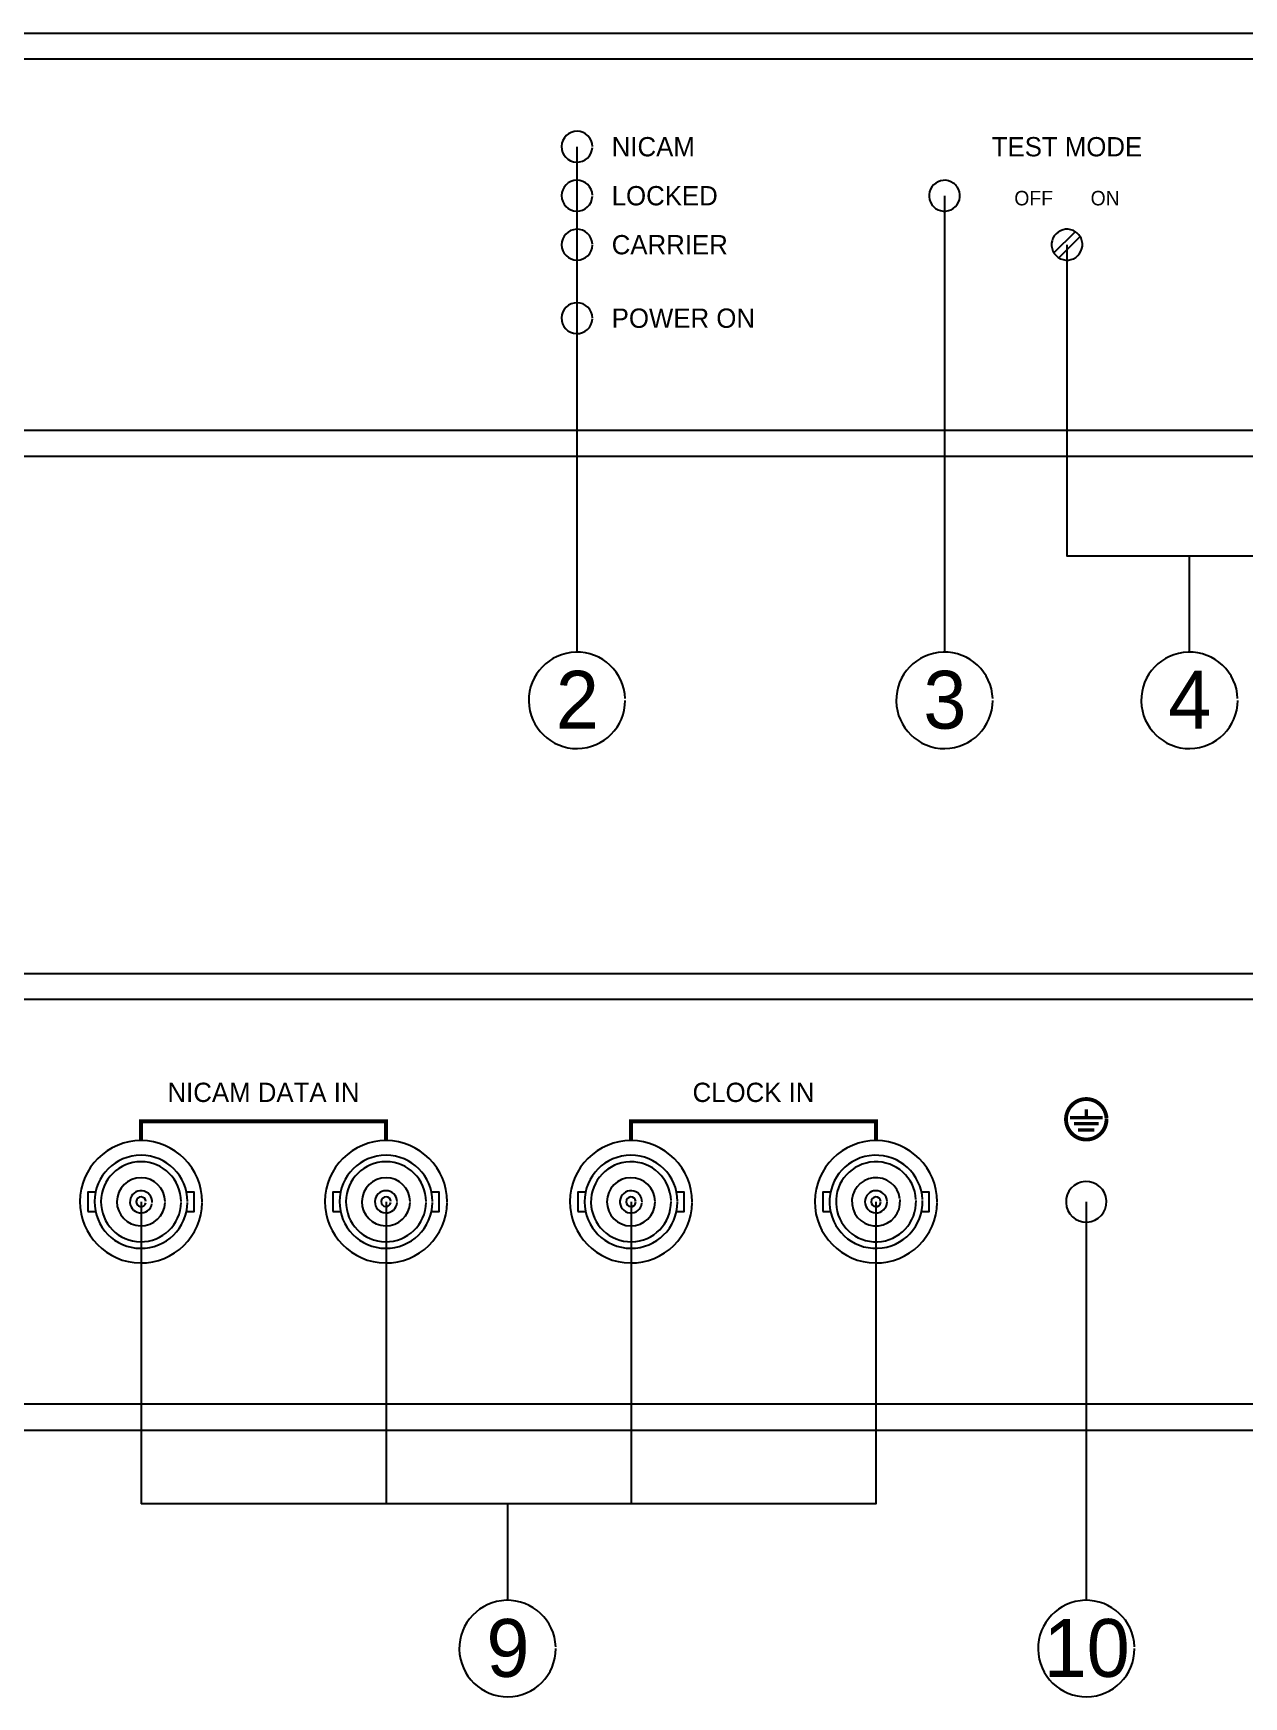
# Model space of a CAD drawing. Extents: x 74 to 556, y 39 to 211.
# Drawn here: x 292.8 to 418.3, y 38.7 to 211.2 of the extents above; entities that cross this region are included whole.
import ezdxf
from ezdxf.enums import TextEntityAlignment as Align

# ---------------------------------------------------------------- set-up
doc = ezdxf.new("R2010")
doc.units = 0
for name, color, linetype in [('KOMPONENT', 10, 'CONTINUOUS'), ('SERVICE-2', 3, 'CONTINUOUS'), ('TEKST', 7, 'CONTINUOUS')]:
    doc.layers.add(name, color=color, linetype=linetype)

msp = doc.modelspace()

# ---------------------------------------------------------------- linework, layer by layer
at = {"layer": 'KOMPONENT', "color": 0}
for p, q in [((527, 208.5), (103, 208.5)), ((103, 170), (527, 170)), ((103, 111), (524.6, 111)), ((524.6, 69), (103, 69))]:
    msp.add_line(p, q, dxfattribs=at)
for points in [[(103, 211.175), (527, 211.175)], [(398.6451440303738, 188.398903471057), (400.8570596783553, 190.6010916725792)], [(399.1429403216367, 187.8989083274127), (401.354855969625, 190.1010965289416)], [(103, 167.325), (527, 167.325)], [(93, 113.675), (534.6, 113.675)], [(93.00000000000001, 66.32499999999999), (534.6, 66.32499999999999)]]:
    msp.add_lwpolyline(points, dxfattribs=at)
at = {"layer": 'KOMPONENT', "color": 0, "linetype": 'CONTINUOUS'}
for points in [[(299.2797643067321, 91), (298.5, 91), (298.5, 89)], [(308.7202356932679, 89), (309.5, 89), (309.5, 91), (308.7202356932679, 91)], [(324.6797643067321, 91), (323.9, 91), (323.9, 89)], [(334.1202356932679, 89), (334.9, 89), (334.9, 91), (334.1202356932679, 91)], [(350.0797643067322, 91), (349.3, 91), (349.3, 89)], [(359.5202356932679, 89), (360.3, 89), (360.3, 91), (359.5202356932679, 91)], [(375.4797643067321, 91), (374.7, 91), (374.7, 89)], [(384.9202356932678, 89), (385.7, 89), (385.7, 91), (384.9202356932678, 91)], [(298.5, 89), (299.2797643067321, 89)], [(323.9, 89), (324.6797643067321, 89)], [(349.3, 89), (350.0797643067322, 89)], [(374.7, 89), (375.4797643067321, 89)]]:
    msp.add_lwpolyline(points, dxfattribs=at)
at = {"layer": 'KOMPONENT', "color": 0}
for centre, radius, start, end in [((349.2, 199.41), 1.6, 0.4344811079680986, 356.9657669800753), ((349.2, 194.33), 1.6, 1.446497831477753, 357.9760853243258), ((387.3000000000001, 194.33), 1.6, 55.18206740316547, 214.8179325968357), ((387.3000000000001, 194.33), 1.6, 235.1820674031842, 34.81793259681504), ((387.3000000000001, 194.33), 1.6, 34.81793259682075, 55.18206740315848), ((387.3000000000001, 194.33), 1.6, 214.8179325968422, 235.1820674031782), ((349.2, 189.25), 1.6, 2.45761269761347, 358.9876642490046), ((400.0000000000001, 189.25), 1.6, 55.18206740316547, 214.8179325968357), ((400.0000000000001, 189.25), 1.6, 235.1820674031842, 34.81793259681504), ((400.0000000000001, 189.25), 1.6, 34.81793259682075, 55.18206740315848), ((400.0000000000001, 189.25), 1.6, 214.8179325968422, 235.1820674031782), ((349.2, 181.63), 1.6, 0.5060194218777972, 357.0371143407239), ((304, 90), 6.339999999999975, 1.403916714864755e-14, 359.2200166594275), ((329.4, 90), 6.339999999999975, 1.403916714864755e-14, 359.2200166594275), ((354.8, 90), 6.339999999999975, 1.403916714864755e-14, 359.2200166594275), ((380.2, 90), 6.339999999999975, 1.403916714864755e-14, 359.2200166594275)]:
    msp.add_arc(centre, radius, start, end, dxfattribs=at)
at = {"layer": 'KOMPONENT', "color": 0, "linetype": 'CONTINUOUS'}
for centre, radius, start, end in [((304, 90), 4.825, 0.2874289351921716, 359.0615370914088), ((304, 90), 4.15, 0.3282360205309944, 358.909298254204), ((329.4, 90), 4.825, 0.2888805977235361, 359.0568812578838), ((329.4, 90), 4.15, 0.330130489802902, 358.9030044810708), ((354.8, 90), 4.825, 0.5136515551285732, 359.4211219454327), ((354.8, 90), 4.15, 1.847308860910804, 0.5876136823167468), ((380.2, 90), 4.825, 2.719228922417293, 1.592361010559484), ((380.2, 90), 4.15, 3.110785146760581, 1.850623589643366), ((304, 90), 2.5, 0.5522446335694412, 358.1653046396816), ((329.4, 90), 2.5, 0.55762836329317, 358.1474298175584), ((354.8, 90), 2.5, 0.972820984720405, 358.8864190458443), ((380.2, 90), 2.5, 7.435838666807316, 5.305323394363464), ((402, 90), 2.1, 3.110785146760581, 1.850623589643366), ((304, 90), 1.15, 355.6373717265441, 350.0439838146643), ((304, 90), 0.5, 3.048203768657298, 347.6972727912312), ((329.4, 90), 1.15, 1.345998766639222, 355.8767616142718), ((329.4, 90), 0.5, 2.685767702273644, 351.1392098704874), ((354.8, 90), 1.15, 357.2451026437308, 352.1274210328138), ((354.8, 90), 0.5, 4.968048920779346, 354.3173528690395), ((380.2, 90), 1.15, 2.257260736870301, 357.4164680454907), ((380.2, 90), 0.5, 5.044292770762055, 354.2302803094002)]:
    msp.add_arc(centre, radius, start, end, dxfattribs=at)
at = {"layer": 'SERVICE-2', "color": 0}
for points in [[(349.2, 199.41), (349.2, 146.9999999999991)], [(387.3000000000001, 194.33), (387.3000000000001, 146.9999999999991)], [(400.0000000000001, 189.25), (400.0000000000001, 157), (425.4000000000001, 157), (425.4, 189.25)], [(412.7000000000001, 146.9999999999989), (412.7000000000001, 157)], [(304, 90), (304, 58.67500000000001)], [(380.2, 90), (380.2, 58.67500000000001), (304, 58.67500000000002)], [(329.4, 90), (329.4, 58.67500000000001)], [(354.8, 90), (354.8, 58.67500000000001)], [(402, 90), (402, 48.6750000000014)], [(342, 58.67500000000001), (342, 48.67499999999931)]]:
    msp.add_lwpolyline(points, dxfattribs=at)
for centre in [(349.2, 142), (387.3000000000001, 142), (412.7000000000001, 142), (342, 43.67499999999998), (402, 43.67499999999998)]:
    msp.add_arc(centre, 5, 2.063998802032548, 0, dxfattribs=at)
at = {"layer": 'TEKST', "color": 0, "linetype": 'CONTINUOUS', "const_width": 0.4}
msp.add_lwpolyline([(404.0969055933817, 98.66787295055947, 181.8662115904996), (404.0989046763506, 98.62172983147096, 181.8662115904996)], format="xyb", dxfattribs=at)
at = {"layer": 'TEKST', "color": 0}
for points, const_width in [([(304.0000000000001, 96.34999999999945), (304.0000000000001, 98.34999999999944), (329.4, 98.34999999999916), (329.4, 96.34999999999916)], 0.4), ([(354.8000000000001, 96.34999999999945), (354.8000000000001, 98.34999999999944), (380.2, 98.34999999999916), (380.2, 96.34999999999916)], 0.4), ([(400.2999999999997, 98.72891272747901), (403.6999999999997, 98.72891272747901)], 0.34), ([(401.9999999999997, 98.72891272747901), (401.9999999999997, 99.57891272747902)], 0.34), ([(400.7249999999997, 98.09141272747901), (403.2749999999997, 98.09141272747901)], 0.34), ([(401.1499999999997, 97.45391272747902), (402.8499999999997, 97.45391272747902)], 0.34)]:
    msp.add_lwpolyline(points, dxfattribs=dict(at, const_width=const_width))

# ---------------------------------------------------------------- texts
at = {"layer": 'SERVICE-2', "color": 0}
for s, p in [('2', (349.2452695080053, 139.0604293193084)), ('3', (387.3452695080053, 139.0604293193084)), ('4', (412.7452695080054, 139.0604293193084)), ('9', (342.0452695080053, 40.73542931930837)), ('10', (402.0452695080053, 40.73542931930837))]:
    msp.add_text(s, height=6, dxfattribs=at).set_placement(p, align=Align.CENTER)
at = {"layer": 'TEKST', "color": 0}
for s, p in [('NICAM', (352.8000000000001, 198.41)), ('LOCKED', (352.8000000000001, 193.33)), ('CARRIER', (352.8000000000001, 188.25)), ('POWER ON', (352.8000000000001, 180.63))]:
    msp.add_text(s, height=2, dxfattribs=at).set_placement(p)
for s, height, p in [('TEST MODE', 2, (400.0000000000001, 198.41)), ('OFF       ON', 1.5, (400.0000000000001, 193.33)), ('NICAM DATA IN', 2, (316.7, 100.3499999999993)), ('CLOCK IN', 2, (367.5, 100.3499999999993))]:
    msp.add_text(s, height=height, dxfattribs=at).set_placement(p, align=Align.CENTER)

doc.saveas('drawing.dxf')
